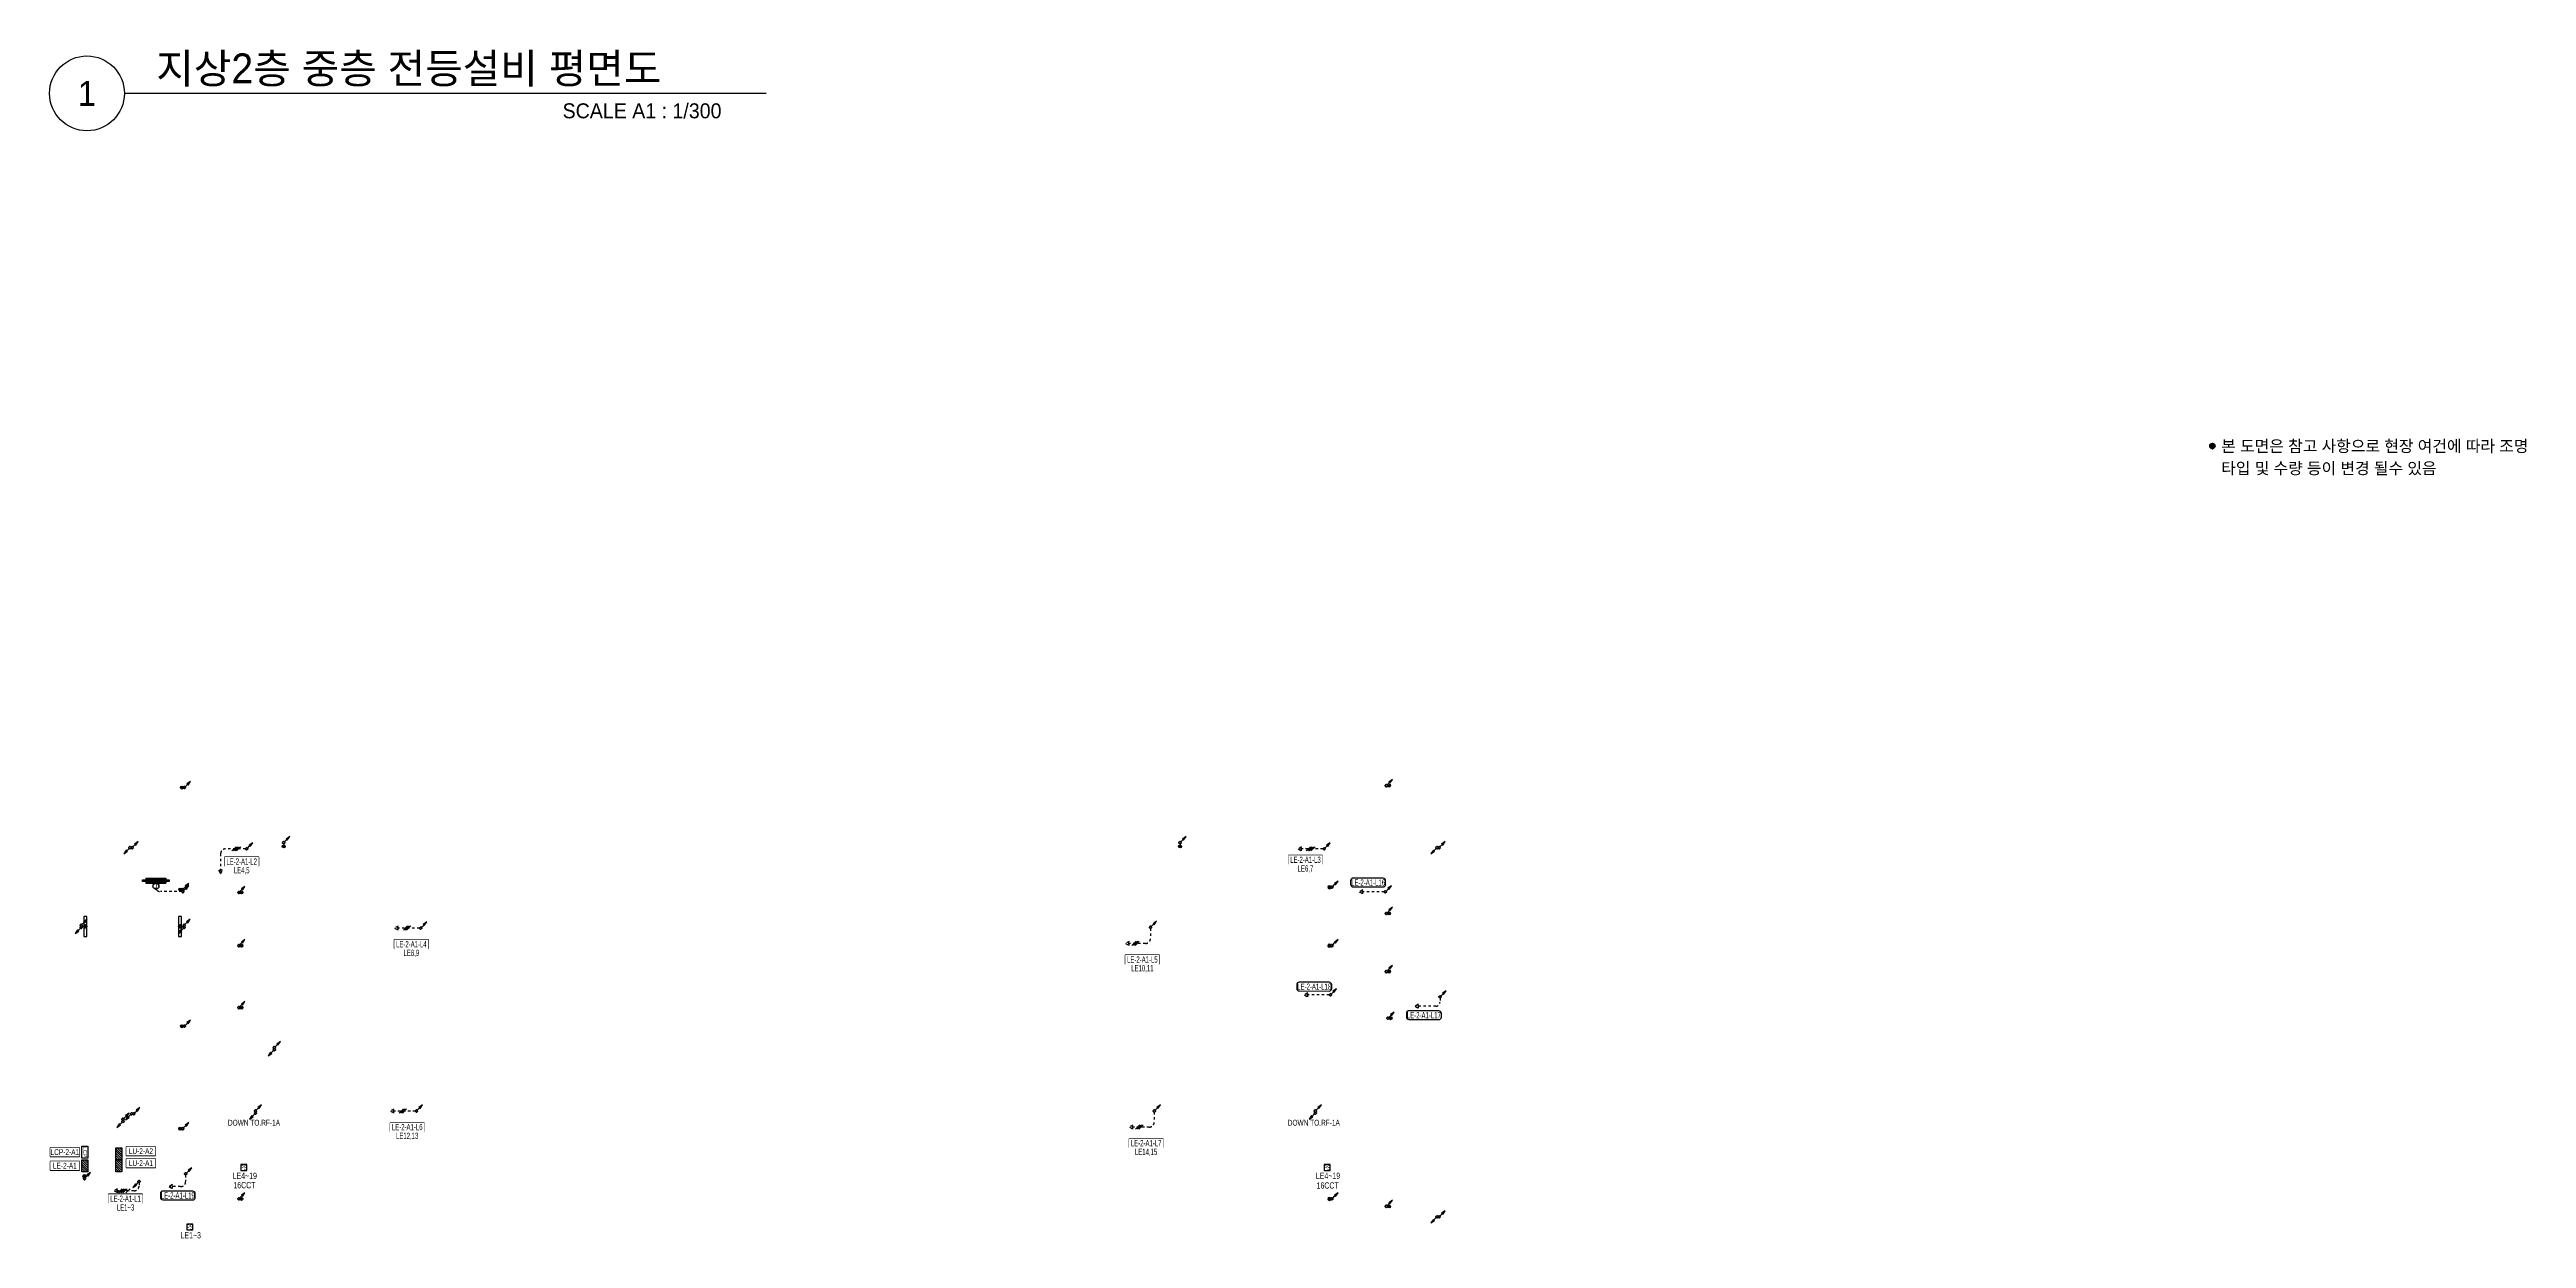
# Model space of a CAD drawing. Header units: millimetres. Extents: x 86947 to 500447, y -530175 to 1059536.
# Drawn here: x 90504 to 239452, y -57759 to 13735 of the extents above; entities that cross this region are included whole.
import ezdxf
from ezdxf.enums import TextEntityAlignment as Align

# ---------------------------------------------------------------- set-up
doc = ezdxf.new("R2010")
doc.units = ezdxf.units.MM
doc.header["$LTSCALE"] = 150
doc.set_wipeout_variables(frame=1)
doc.linetypes.add('D1', pattern=[3, 1, -1, 1])
for name, color, linetype in [('------01 Distribution Panel', 3, 'Continuous'), ('------01 Distribution Panel_UPS_Emgency', 232, 'Continuous'), ('------02 Etc Panel', 3, 'Continuous'), ('------03 Lighting Fixture', 3, 'Continuous'), ('------04 Lighting Switch', 2, 'Continuous'), ('------04 Number of Strands (가닥수)', 1, 'Continuous'), ('-----20 General Symbol', 3, 'Continuous'), ('-----23 Concealed or Exposed Wire', 4, 'D1'), ('-----25 Emergency Lighting Embeded Wire in Ceiling or Wall', 1, 'Continuous'), ('-----28 Race Way', 1, 'Continuous'), ('-----30 Text', 2, 'Continuous'), ('-----41 Drawing Title', 2, 'Continuous')]:
    doc.layers.add(name, color=color, linetype=linetype)
doc.styles.add('ELEC', font='Dotum.ttf')

# ---------------------------------------------------------------- blocks, each defined once
blk = doc.blocks.new('D12')
at = {"linetype": 'Continuous'}
blk.add_lwpolyline([(600, -90), (600, 90), (-600, 90), (-600, -90)], close=True, dxfattribs=at)
blk.add_circle((0, 0), 90, dxfattribs=at)
for p in [(-90, 0), (0, 90), (90, 0), (0, -90)]:
    blk.add_point(p)
blk = doc.blocks.new('E13')
at = {"layer": '------03 Lighting Fixture'}
blk.add_hatch(color=256, dxfattribs=at).paths.add_polyline_path([(-90, 180, 1), (90, 180, 1)])
for p, q in [((90, 0), (-90, 0)), ((0, 90), (0, 0))]:
    blk.add_line(p, q, dxfattribs=at)
blk.add_blockref('D12', (0, 180), dxfattribs=at)
blk = doc.blocks.new('*U16')
blk.add_lwpolyline([(150, 0), (-150, 0), (-150, -300), (150, -300)], close=True)
at = {"style": 'ELEC', "width": 0.6}
blk.add_text('PS', height=250, dxfattribs=at).set_placement((0, -150), align=Align.MIDDLE)
blk = doc.blocks.new('*U13')
h = blk.add_hatch(color=256)
edge = h.paths.add_edge_path()
edge.add_arc((0, -75), 75, 0, 360)
blk.add_circle((0, -75), 75)
blk = doc.blocks.new('A$C0b6403cb')
at = {"layer": '-----30 Text'}
h = blk.add_hatch(color=256, dxfattribs=at)
edge = h.paths.add_edge_path()
edge.add_arc((-26637, -5011), 160, 0, 360)
h = blk.add_hatch(color=256, dxfattribs=at)
edge = h.paths.add_edge_path()
edge.add_arc((-26637, -5011), 160, 0, 360)
blk.add_circle((-26637, -5011), 160, dxfattribs=at)
blk.add_circle((-26637, -5011), 160, dxfattribs=at)
for p in [(-26796, -5011), (-26796, -5011), (-26637, -4851), (-26637, -4851), (-26637, -5171), (-26637, -5171), (-26477, -5011), (-26477, -5011)]:
    blk.add_point(p, dxfattribs=at)
at = {"layer": '-----30 Text', "style": 'ELEC'}
for s, p in [('본 도면은 참고 사항으로 현장 여건에 따라 조명', (-26101, -5011)), ('타입 및 수량 등이 변경 될수 있음', (-26101, -6345))]:
    blk.add_text(s, height=700, dxfattribs=at).set_placement(p, align=Align.MIDDLE_LEFT)
blk = doc.blocks.new('A02')
h = blk.add_hatch()
h.set_pattern_fill('ANSI31', color=256, scale=25, style=0)
h.set_pattern_definition([(45, (-2000, -19200), (-56.1266, 56.1266), [])])
h.paths.add_polyline_path([(-300, 300), (-300, 0), (300, 0), (300, 300)])
blk.add_lwpolyline([(300, 0), (-300, 0), (-300, 300), (300, 300)], close=True)
blk = doc.blocks.new('A07')
blk.add_lwpolyline([(-300, 0), (-300, 300), (300, 300), (300, 0)], close=True)
at = {"style": 'ELEC'}
blk.add_text('LCP', height=200, dxfattribs=at).set_placement((0, 150), align=Align.MIDDLE)
blk = doc.blocks.new('O01')
blk.add_hatch(color=256).paths.add_polyline_path([(-149, -218), (-218, -149), (-368, -368)])
blk.add_line((-46, -46), (-184, -184))
blk.add_lwpolyline([(-368, -368), (-149, -218), (-218, -149), (-368, -368)])
blk.add_circle((0, 0), 65)
for p in [(-65, 0), (-65, 0), (0, 65), (0, 65), (65, 0), (65, 0), (0, -65), (0, -65)]:
    blk.add_point(p)
blk = doc.blocks.new('O07')
blk.add_lwpolyline([(0, -100), (173, 0), (0, 100)], close=True)
blk = doc.blocks.new('*U48')
at = {"color": 0}
for p, q in [((-226, -106), (-14, 106)), ((-146, -106), (66, 106)), ((-66, -106), (146, 106)), ((14, -106), (226, 106))]:
    blk.add_line(p, q, dxfattribs=at)
blk = doc.blocks.new('*U45')
at = {"color": 0}
for p, q in [((-186, -106), (26, 106)), ((-106, -106), (106, 106)), ((-26, -106), (186, 106))]:
    blk.add_line(p, q, dxfattribs=at)
blk = doc.blocks.new('*U47')
at = {"color": 0}
for p, q in [((-306, -106), (-94, 106)), ((-226, -106), (-14, 106)), ((-146, -106), (66, 106)), ((-66, -106), (146, 106)), ((94, -106), (306, 106))]:
    blk.add_line(p, q, dxfattribs=at)
blk = doc.blocks.new('E17')
h = blk.add_hatch(color=256)
h.paths.add_polyline_path([(600, 100), (-600, 100), (-600, 0), (600, 0)])
h.paths.add_polyline_path([(600, -100), (-600, -100), (-600, -200), (600, -200)])
for p, q in [((-600, 100), (600, 100)), ((-600, 100), (-600, 0)), ((600, 100), (600, 0)), ((600, 100), (600, 0)), ((-600, -100), (-600, -200)), ((-600, -200), (600, -200)), ((600, -100), (600, -200))]:
    blk.add_line(p, q)
blk = doc.blocks.new('O04')
blk.add_circle((0, 0), 150)
for p in [(-150, 0), (0, 150), (150, 0), (0, -150)]:
    blk.add_point(p)
at = {"style": 'ELEC'}
blk.add_text('J', height=214, dxfattribs=at).set_placement((0, 0), align=Align.MIDDLE)

msp = doc.modelspace()

# ---------------------------------------------------------------- linework, layer by layer
at = {"layer": '------01 Distribution Panel', "color": 1}
for points in [[(101032, -35352), (103086, -35352), (103086, -34827), (101032, -34827)], [(165002, -35247), (167057, -35247), (167057, -34722), (165002, -34722)], [(111235, -40323), (113290, -40323), (113290, -39798), (111235, -39798)], [(155193, -41246), (157248, -41246), (157248, -40721), (155193, -40721)], [(110985, -51323), (113040, -51323), (113040, -50798), (110985, -50798)], [(155420, -52288), (157475, -52288), (157475, -51763), (155420, -51763)], [(94047, -55630), (96101, -55630), (96101, -55105), (94047, -55105)]]:
    msp.add_lwpolyline(points, close=True, dxfattribs=at)
at = {"layer": '------01 Distribution Panel', "color": 1, "elevation": 0}
for points in [[(90549, -53647), (92304, -53647), (92304, -53122), (90549, -53122)], [(95121, -53490), (96876, -53490), (96876, -52965), (95121, -52965)]]:
    msp.add_lwpolyline(points, close=True, dxfattribs=at)
at = {"layer": '-----23 Concealed or Exposed Wire'}
for p, q in [((104584, -34025), (104584, -34095)), ((158484, -34025), (158484, -34095)), ((96904, -36755), (96980, -36825)), ((98454, -36905), (97183, -36905))]:
    msp.add_line(p, q, dxfattribs=at)
for points in [[(102289, -34330), (101089, -34330, 0.4142136), (100789, -34630), (100789, -35830)], [(156712, -39118), (156712, -39718, -0.4142136), (156412, -40018), (155212, -40018)], [(174119, -43295), (174119, -43545, -0.4142136), (173869, -43795), (172619, -43795)], [(156939, -50160), (156939, -50760, -0.4142136), (156639, -51060), (155439, -51060)], [(95888, -54395), (95888, -54595, -0.4142136), (95588, -54895), (94388, -54895)], [(98689, -53940), (98689, -54340, -0.4142136), (98389, -54640), (97689, -54640)]]:
    msp.add_lwpolyline(points, format="xyb", dxfattribs=at)
for points in [[(167089, -34330), (165589, -34330)], [(170765, -36915), (169265, -36915)], [(112754, -39095), (111254, -39095)], [(167461, -43110), (165961, -43110)], [(112504, -50095), (111004, -50095)]]:
    msp.add_lwpolyline(points, dxfattribs=at)
msp.add_arc((97183, -36605), 300, 227.28251, 270, dxfattribs=at)
at = {"layer": '-----28 Race Way', "elevation": 0}
msp.add_lwpolyline([(96104, -36195), (97704, -36195), (97704, -36295), (96104, -36295)], close=True, dxfattribs=at)
at = {"layer": '-----41 Drawing Title', "color": 7}
msp.add_line((133596, 11100), (95004, 11100), dxfattribs=at)
msp.add_circle((92754, 11100), 2250, dxfattribs=at)
at = {"color": 1, "linetype": 'Continuous'}
for points in [[(168745, -36466, 0.4142136), (168895, -36616), (170695, -36621, 0.4142136), (170845, -36471), (170845, -36246, 0.4142136), (170695, -36096), (168895, -36091, 0.4142136), (168745, -36241)], [(165506, -42726, 0.4142136), (165656, -42876), (167456, -42881, 0.4142136), (167606, -42731), (167606, -42506, 0.4142136), (167456, -42356), (165656, -42351, 0.4142136), (165506, -42501)], [(172099, -44442, 0.4142136), (172249, -44592), (174049, -44597, 0.4142136), (174199, -44447), (174199, -44222, 0.4142136), (174049, -44072), (172249, -44067, 0.4142136), (172099, -44217)], [(97169, -55284, 0.4142136), (97319, -55434), (99119, -55439, 0.4142136), (99269, -55289), (99269, -55064, 0.4142136), (99119, -54914), (97319, -54909, 0.4142136), (97169, -55059)]]:
    msp.add_lwpolyline(points, format="xyb", close=True, dxfattribs=at)

# ---------------------------------------------------------------- block references
at = {"layer": '------01 Distribution Panel', "xscale": 1.2, "yscale": 1.2, "zscale": 1.2, "rotation": 270}
msp.add_blockref('A02', (92454, -53385), dxfattribs=at)
at = {"layer": '------01 Distribution Panel_UPS_Emgency', "xscale": 1.2, "yscale": 1.2, "zscale": 1.2, "rotation": 270}
msp.add_blockref('A02', (94494, -53385), dxfattribs=at)
at = {"layer": '------02 Etc Panel', "xscale": 1.2, "yscale": 1.2, "zscale": 1.2, "rotation": 270}
msp.add_blockref('A07', (92454, -52565), dxfattribs=at)
at = {"layer": '------03 Lighting Fixture', "color": 3}
msp.add_blockref('E17', (96904, -36195), dxfattribs=at)
at = {"layer": '------03 Lighting Fixture'}
for p, rotation in [((92474, -38995), 270), ((98534, -38995), 89.99999999999999)]:
    msp.add_blockref('E13', p, dxfattribs=dict(at, rotation=rotation))
at = {"layer": '------04 Lighting Switch', "yscale": 1.2, "zscale": 1.2}
for p, xscale, rotation in [((98554, -30645), 1.2, 270), ((170954, -30530), 1.2, 89.99999999999999), ((98454, -36775), 1.2, 270), ((101954, -36955), 1.2, 89.99999999999999), ((167554, -36637), -1.2, 270), ((170954, -38215), 1.2, 89.99999999999999), ((101954, -40155), 1.2, 89.99999999999999), ((167554, -40155), -1.2, 270), ((170954, -41713), 1.2, 89.99999999999999), ((101954, -43880), 1.2, 89.99999999999999), ((171054, -44515), 1.2, 89.99999999999999), ((98554, -44995), 1.2, 270), ((98454, -51160), 1.2, 270), ((92604, -54095), 1.2, 180), ((101954, -55380), 1.2, 89.99999999999999), ((167554, -55380), -1.2, 270), ((170954, -55830), 1.2, 89.99999999999999)]:
    msp.add_blockref('*U13', p, dxfattribs=dict(at, xscale=xscale, rotation=rotation))
at = {"layer": '------04 Lighting Switch', "xscale": 1.2, "yscale": 1.2, "zscale": 1.2}
for name, p in [('*U13', (104584, -34095)), ('*U13', (158484, -34095)), ('*U16', (102184, -53315)), ('*U16', (167324, -53315)), ('*U16', (98934, -56890))]:
    msp.add_blockref(name, p, dxfattribs=at)
at = {"layer": '-----20 General Symbol', "rotation": 180}
for p in [(98619, -30645), (170889, -30530), (95469, -34260), (102354, -34330), (104584, -33960), (158484, -33960), (167154, -34330), (174069, -34260), (98519, -36775), (98519, -36905), (101889, -36955), (167619, -36637), (170830, -36915), (92409, -38930), (98599, -38930), (156712, -39053), (170889, -38215), (101889, -40155), (112819, -39095), (167619, -40155), (170889, -41713), (167526, -43110), (174119, -43230), (98619, -44995), (101889, -43880), (170989, -44515), (104019, -46287), (94919, -50587), (95569, -50260), (102889, -50095), (112569, -50095), (156939, -50095), (166619, -50095), (98519, -51160), (98689, -53875), (101889, -55380), (167619, -55380), (170889, -55830), (174069, -56460)]:
    msp.add_blockref('O01', p, dxfattribs=at)
at = {"layer": '-----20 General Symbol'}
for p in [(95339, -34260), (173939, -34260), (92409, -39060), (98599, -39060), (104019, -46417), (95439, -50260), (102889, -50225), (166619, -50225), (94919, -50717), (94919, -50717), (95888, -54330), (173939, -56460)]:
    msp.add_blockref('O01', p, dxfattribs=at)
at = {"layer": '-----20 General Symbol', "xscale": 1.2, "yscale": 1.2, "zscale": 1.2}
msp.add_blockref('O04', (96904, -36575), dxfattribs=at)
at = {"layer": '-----23 Concealed or Exposed Wire', "xscale": 1.199999999953434, "yscale": 1.199999999953434, "zscale": 1.199999999953434}
for p, rotation in [((165796, -34330), 180), ((100789, -35622), 270), ((169472, -36915), 180), ((111461, -39095), 180), ((155420, -40018), 180), ((166169, -43110), 180), ((172826, -43795), 180), ((111211, -50095), 180), ((155646, -51060), 180), ((94595, -54895), 180), ((97896, -54640), 180)]:
    msp.add_blockref('O07', p, dxfattribs=dict(at, rotation=rotation))
msp.add_blockref('A$C0b6403cb', (247200, -5100))

# ---------------------------------------------------------------- texts
at = {"layer": '------04 Lighting Switch', "style": 'ELEC', "width": 0.7}
for s, p in [('LE4~19', (102247, -53991)), ('16CCT', (102223, -54553)), ('LE4~19', (167387, -53991)), ('16CCT', (167363, -54572)), ('LE1~3', (98997, -57566))]:
    msp.add_text(s, height=375, dxfattribs=at).set_placement(p, align=Align.MIDDLE)
at = {"layer": '-----25 Emergency Lighting Embeded Wire in Ceiling or Wall', "style": 'ELEC', "width": 0.7}
for p in [(102800, -50799), (166530, -50799)]:
    msp.add_text('DOWN TO.RF-1A', height=350, dxfattribs=at).set_placement(p, align=Align.MIDDLE_CENTER)
at = {"layer": '-----41 Drawing Title', "color": 2, "style": 'ELEC'}
msp.add_text('지상2층 중층 전등설비 평면도', height=1800, dxfattribs=at).set_placement((96922, 11700))
at = {"layer": '-----41 Drawing Title', "color": 7, "style": 'ELEC'}
msp.add_text('1', height=1500, dxfattribs=at).set_placement((92754, 11100), align=Align.MIDDLE)
at = {"layer": '-----41 Drawing Title', "style": 'ELEC'}
msp.add_text('SCALE A1 : 1/300', height=900, dxfattribs=at).set_placement((130912, 9600), align=Align.RIGHT)
at = {"linetype": 'Continuous', "style": 'ELEC', "width": 0.6}
for s, p in [('LE-2-A1-L16', (169795, -36356)), ('LE-2-A1-L18', (166556, -42616)), ('LE-2-A1-L17', (173149, -44332)), ('LE-2-A1-L19', (98219, -55174))]:
    msp.add_text(s, height=375, dxfattribs=at).set_placement(p, align=Align.MIDDLE)

# ---------------------------------------------------------------- next in the draw order: wipeouts: each hides what was drawn before it
at = {"color": 1}
for points in [[(101032, -35352), (103086, -35352), (103086, -34827), (101032, -34827)], [(165002, -35247), (167057, -35247), (167057, -34722), (165002, -34722)], [(111235, -40323), (113290, -40323), (113290, -39798), (111235, -39798)], [(155193, -41246), (157248, -41246), (157248, -40721), (155193, -40721)], [(110985, -51323), (113040, -51323), (113040, -50798), (110985, -50798)], [(155420, -52288), (157475, -52288), (157475, -51763), (155420, -51763)], [(90549, -53647), (92304, -53647), (92304, -53122), (90549, -53122)], [(95121, -53490), (96876, -53490), (96876, -52965), (95121, -52965)], [(94047, -55630), (96101, -55630), (96101, -55105), (94047, -55105)]]:
    msp.add_wipeout(points, dxfattribs=at)

# ---------------------------------------------------------------- next in the draw order: linework, layer by layer
at = {"layer": '------01 Distribution Panel', "color": 1, "elevation": 0}
for points in [[(90549, -52827), (92304, -52827), (92304, -52302), (90549, -52302)], [(95121, -52770), (96876, -52770), (96876, -52245), (95121, -52245)]]:
    msp.add_lwpolyline(points, close=True, dxfattribs=at)

# ---------------------------------------------------------------- next in the draw order: block references
at = {"layer": '------01 Distribution Panel_UPS_Emgency', "xscale": 1.2, "yscale": 1.2, "zscale": 1.2, "rotation": 270}
msp.add_blockref('A02', (94494, -52665), dxfattribs=at)
at = {"layer": '------04 Number of Strands (가닥수)', "xscale": 1.2, "yscale": 1.2, "zscale": 1.2}
for name, p in [('*U48', (101737, -34330)), ('*U48', (166339, -34330)), ('*U45', (112004, -39095)), ('*U45', (155812, -40018)), ('*U45', (111754, -50095)), ('*U45', (156039, -51060))]:
    msp.add_blockref(name, p, dxfattribs=at)
at = {"layer": '-----20 General Symbol', "rotation": 180}
msp.add_blockref('O01', (92604, -54160), dxfattribs=at)

# ---------------------------------------------------------------- next in the draw order: wipeouts: each hides what was drawn before it
at = {"color": 1}
for points in [[(101032, -35877), (103086, -35877), (103086, -35352), (101032, -35352)], [(165002, -35772), (167057, -35772), (167057, -35247), (165002, -35247)], [(111235, -40848), (113290, -40848), (113290, -40323), (111235, -40323)], [(155193, -41771), (157248, -41771), (157248, -41246), (155193, -41246)], [(110985, -51848), (113040, -51848), (113040, -51323), (110985, -51323)], [(155420, -52813), (157475, -52813), (157475, -52288), (155420, -52288)], [(94047, -56155), (96101, -56155), (96101, -55630), (94047, -55630)]]:
    msp.add_wipeout(points, dxfattribs=at)

# ---------------------------------------------------------------- next in the draw order: block references
at = {"layer": '------04 Number of Strands (가닥수)', "xscale": 1.2, "yscale": 1.2, "zscale": 1.2}
msp.add_blockref('*U47', (94988, -54895), dxfattribs=at)

# ---------------------------------------------------------------- next in the draw order: texts
at = {"style": 'ELEC', "width": 0.6}
for s, p in [('LE-2-A1-L2', (102059, -35090)), ('LE4,5', (102059, -35615)), ('LE-2-A1-L3', (166029, -34984)), ('LE6,7', (166029, -35509)), ('LE-2-A1-L4', (112263, -40061)), ('LE8,9', (112263, -40586)), ('LE-2-A1-L5', (156221, -40984)), ('LE10,11', (156221, -41509)), ('LE-2-A1-L6', (112013, -51061)), ('LE12,13', (112013, -51586)), ('LE-2-A1-L7', (156448, -52026)), ('LE14,15', (156448, -52551)), ('LE-2-A1-L1', (95074, -55367)), ('LE1~3', (95074, -55892))]:
    msp.add_text(s, height=375, dxfattribs=at).set_placement(p, align=Align.MIDDLE_CENTER)

# ---------------------------------------------------------------- next in the draw order: wipeouts: each hides what was drawn before it
at = {"color": 1}
for points in [[(90549, -52827), (92304, -52827), (92304, -52302), (90549, -52302)], [(95121, -52770), (96876, -52770), (96876, -52245), (95121, -52245)]]:
    msp.add_wipeout(points, dxfattribs=at)

# ---------------------------------------------------------------- next in the draw order: texts
at = {"layer": '------01 Distribution Panel', "style": 'ELEC', "width": 0.7}
for s, p in [('LCP-2-A1', (91426, -52565)), ('LE-2-A1', (91426, -53385))]:
    msp.add_text(s, height=350, dxfattribs=at).set_placement(p, align=Align.MIDDLE_CENTER)
at = {"layer": '------01 Distribution Panel_UPS_Emgency', "style": 'ELEC', "width": 0.7}
for s, p in [('LU-2-A2', (95999, -52508)), ('LU-2-A1', (95999, -53228))]:
    msp.add_text(s, height=350, dxfattribs=at).set_placement(p, align=Align.MIDDLE_CENTER)

doc.saveas('drawing.dxf')
